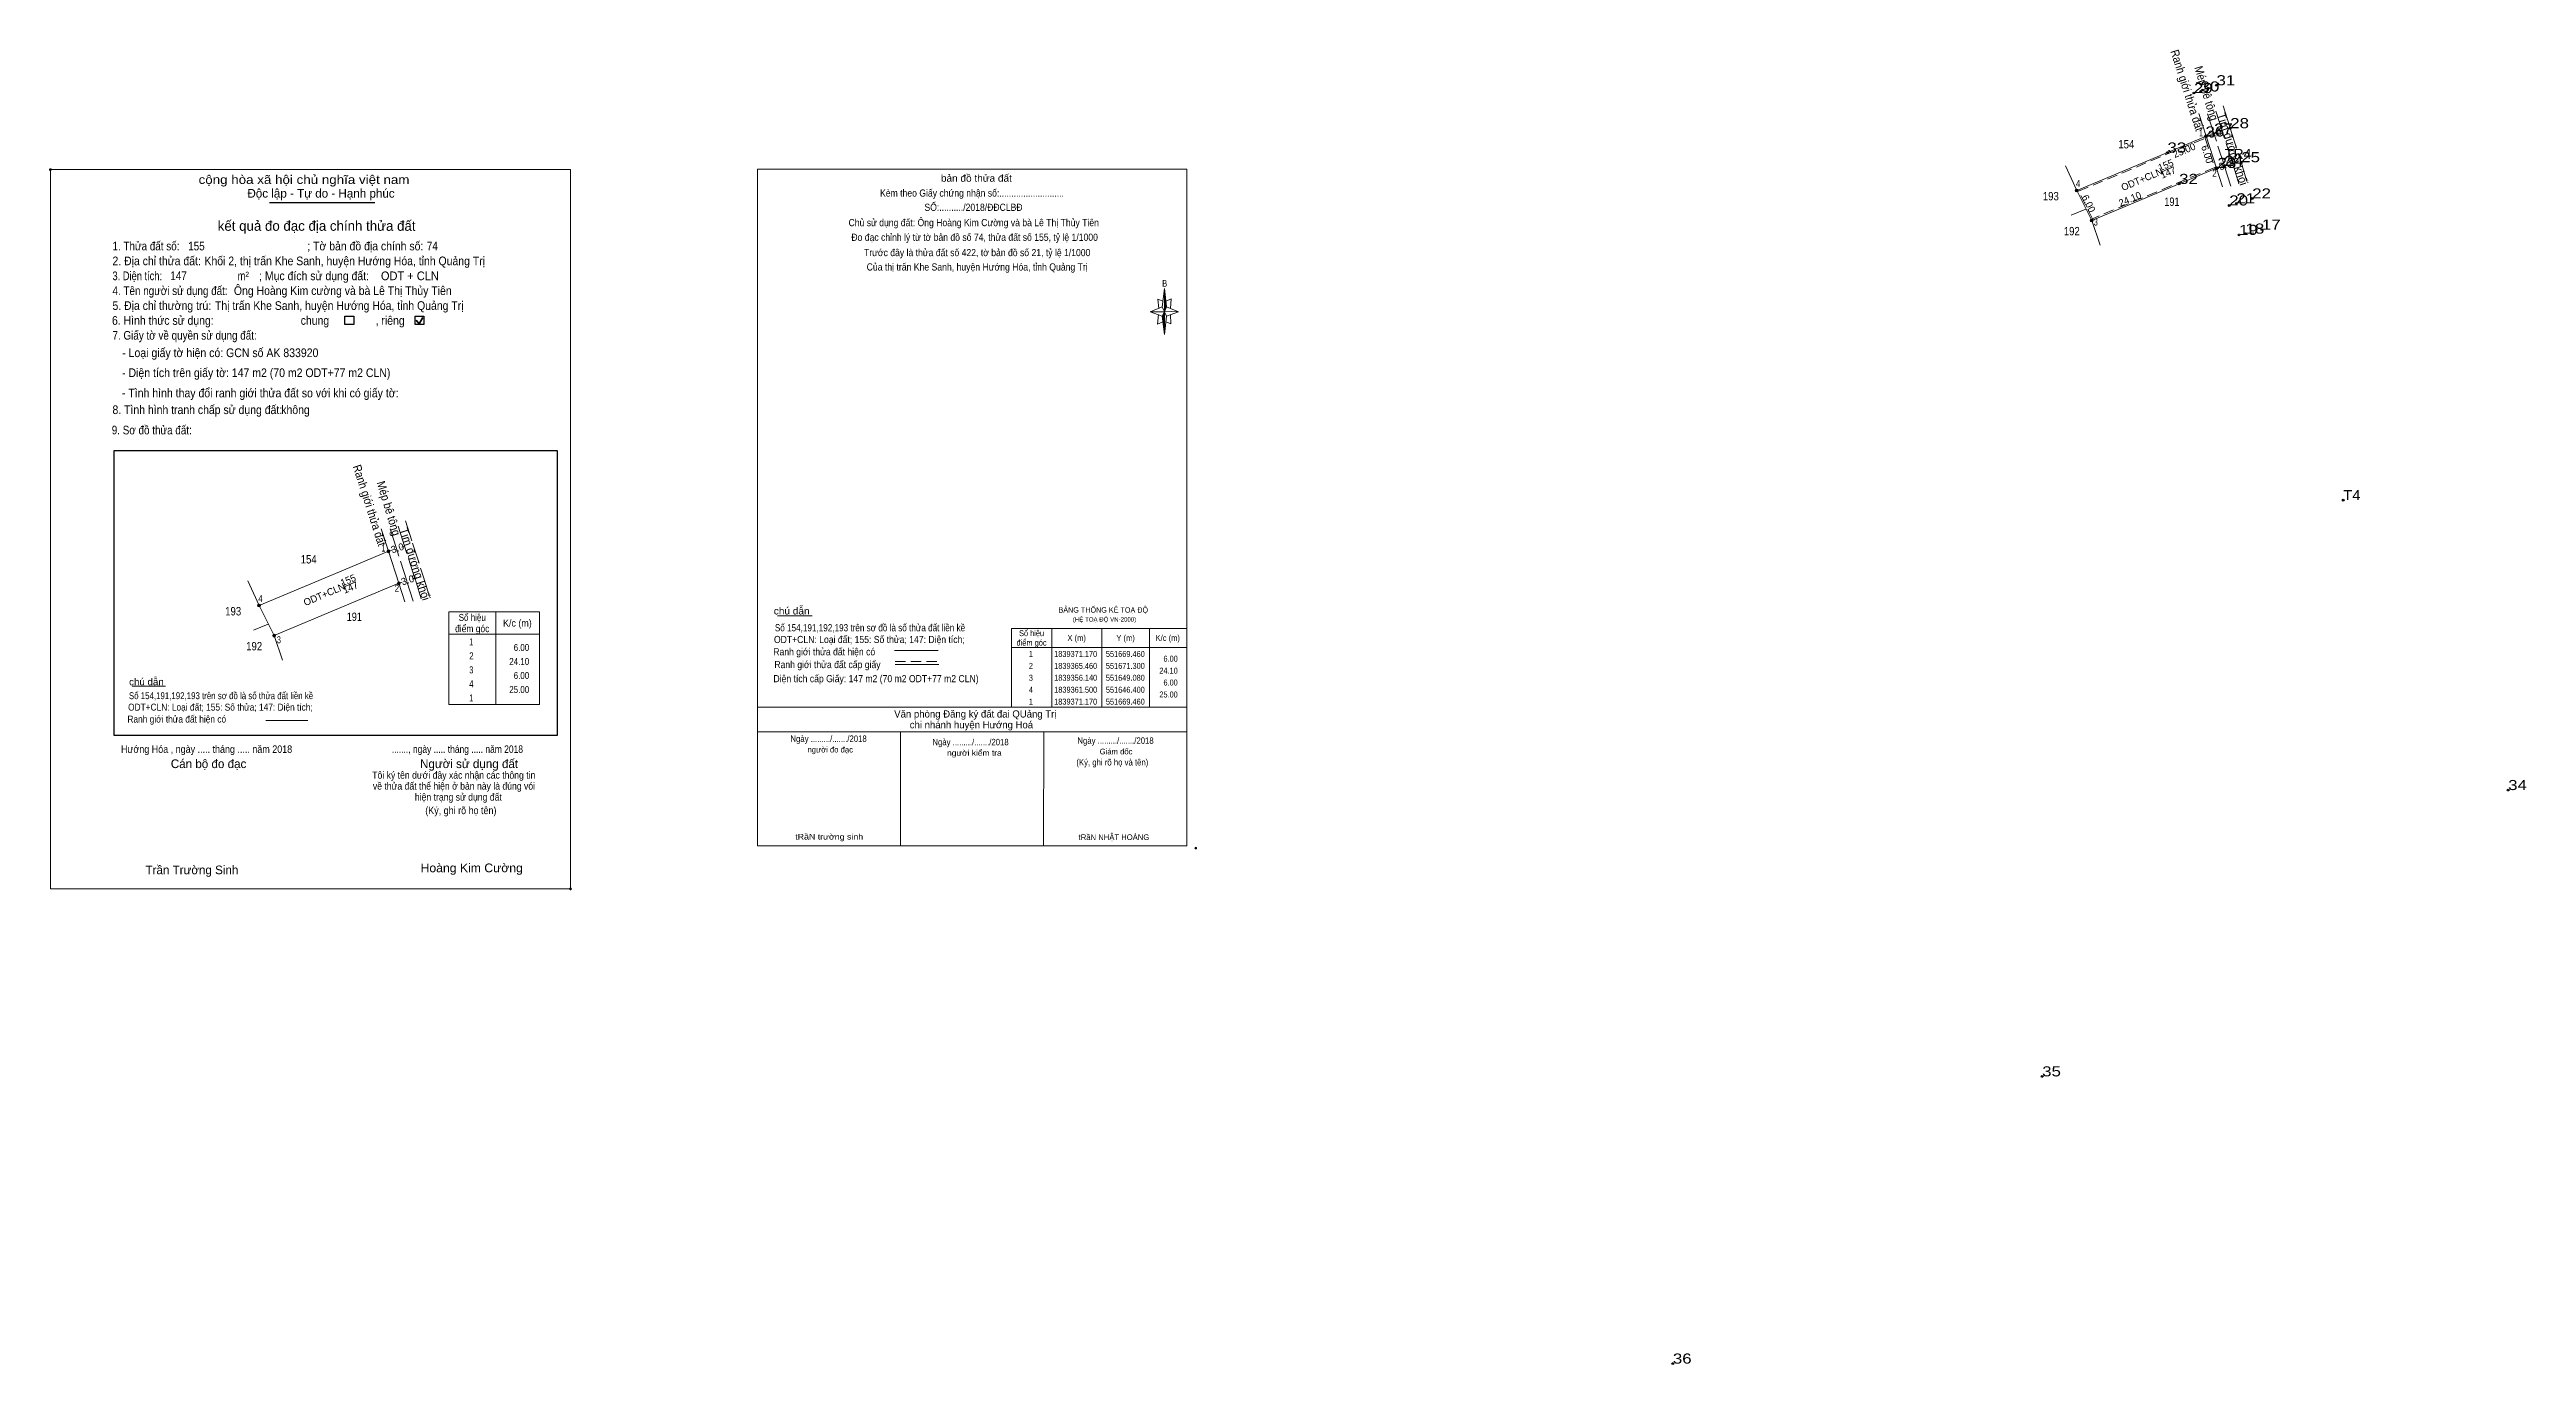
# Model space of a CAD drawing. Header units: metres. Extents: x 550732 to 551727, y 1838834 to 1839387.
# Drawn here: x 551285.3 to 551726.5, y 1839152.3 to 1839386.6 of the extents above; entities that cross this region are included whole.
import ezdxf
from ezdxf.enums import TextEntityAlignment as Align

# ---------------------------------------------------------------- set-up
doc = ezdxf.new("R2010")
doc.units = ezdxf.units.M
doc.header["$LTSCALE"] = 0.62
doc.header["$PDMODE"] = 32
doc.header["$PDSIZE"] = 0.31
for name, pattern in [('DOTTED', [1.5, 0.3, -1.2]), ('LONG_DASHED', [7.5, 6, -1.5]), ('MEDIUM_DASHED', [4.5, 3, -1.5]), ('SHORT_DASHED', [2.7, 1.5, -1.2])]:
    doc.linetypes.add(name, pattern=pattern)
for name, color, linetype, lineweight in [('1', 7, 'DOTTED', 13), ('10', 7, 'Continuous', 13), ('13', 7, 'Continuous', 13), ('17', 7, 'Continuous', 13), ('2', 7, 'SHORT_DASHED', 13), ('22', 7, 'LONG_DASHED', 13), ('23', 7, 'Continuous', 13), ('28', 7, 'Continuous', 25), ('5', 7, 'Continuous', 13), ('6', 7, 'Continuous', 13), ('63', 7, 'Continuous', 13)]:
    doc.layers.add(name, color=color, linetype=linetype, lineweight=lineweight)
doc.layers.add('12', color=7, linetype='Continuous')
doc.layers.add('7', color=7, linetype='Continuous')

msp = doc.modelspace()

# ---------------------------------------------------------------- hatches: boundary and pattern name
at = {"layer": '10'}
for points in [[(551669.71, 1839371.17, 1), (551669.21, 1839371.17, 1)], [(551671.55, 1839365.46, 1), (551671.05, 1839365.46, 1)], [(551646.65, 1839361.51, 1), (551646.15, 1839361.51, 1)], [(551649.33, 1839356.14, 1), (551648.83, 1839356.14, 1)], [(551345.9, 1839297.21, 1), (551345.4, 1839297.21, 1)], [(551347.74, 1839291.5, 1), (551347.24, 1839291.5, 1)], [(551322.84, 1839287.55, 1), (551322.34, 1839287.55, 1)], [(551325.52, 1839282.18, 1), (551325.02, 1839282.18, 1)]]:
    msp.add_hatch(color=256, dxfattribs=at).paths.add_polyline_path(points)
at = {"layer": '5'}
for points in [[(551483.92, 1839344.06), (551484.26, 1839340.75), (551483.92, 1839339.9)], [(551483.92, 1839339.9), (551483.92, 1839335.82), (551483.5, 1839339.13)]]:
    msp.add_hatch(color=256, dxfattribs=at).paths.add_polyline_path(points)

# ---------------------------------------------------------------- linework, layer by layer
at = {"layer": '1', "linetype": 'MEDIUM_DASHED'}
msp.add_lwpolyline([(551669.31, 1839370.83), (551670.99, 1839365.6), (551649.2, 1839356.46), (551646.74, 1839361.37)], close=True, dxfattribs=at)
at = {"layer": '10'}
for p, q in [((551672.31, 1839372.09), (551671.82, 1839371.93)), ((551662.57, 1839368.26), (551646.4, 1839361.51)), ((551669.46, 1839371.17), (551662.57, 1839368.26)), ((551670.26, 1839371.42), (551669.46, 1839371.17)), ((551646.4, 1839361.51), (551644.38, 1839365.9)), ((551671.3, 1839365.46), (551664.65, 1839362.67)), ((551671.92, 1839365.65), (551671.3, 1839365.46)), ((551674.16, 1839366.36), (551673.67, 1839366.21)), ((551649.08, 1839356.14), (551646.4, 1839361.51)), ((551664.65, 1839362.67), (551649.08, 1839356.14)), ((551645.43, 1839357.13), (551648.05, 1839358.2)), ((551649.08, 1839356.14), (551650.6, 1839351.76)), ((551345.65, 1839297.21), (551338.76, 1839294.3)), ((551346.45, 1839297.46), (551345.65, 1839297.21)), ((551348.5, 1839298.13), (551348.01, 1839297.97)), ((551338.76, 1839294.3), (551322.59, 1839287.55)), ((551350.35, 1839292.4), (551349.86, 1839292.25)), ((551322.59, 1839287.55), (551320.57, 1839291.94)), ((551340.84, 1839288.71), (551325.27, 1839282.18)), ((551347.49, 1839291.5), (551340.84, 1839288.71)), ((551348.11, 1839291.69), (551347.49, 1839291.5)), ((551321.62, 1839283.17), (551324.24, 1839284.24)), ((551325.27, 1839282.18), (551322.59, 1839287.55)), ((551364.78, 1839286.43), (551364.78, 1839269.93)), ((551325.27, 1839282.18), (551326.79, 1839277.8))]:
    msp.add_line(p, q, dxfattribs=at)
for centre in [(551669.46, 1839371.17), (551671.3, 1839365.46), (551646.4, 1839361.51), (551649.08, 1839356.14), (551345.65, 1839297.21), (551347.49, 1839291.5), (551322.59, 1839287.55), (551325.27, 1839282.18)]:
    msp.add_circle(centre, 0.25, dxfattribs=at)
at = {"layer": '13'}
for p, q in [((551661.43, 1839364.79), (551663.44, 1839365.64)), ((551337.62, 1839290.83), (551339.63, 1839291.68))]:
    msp.add_line(p, q, dxfattribs=at)
at = {"layer": '17'}
for p, q in [((551414.98, 1839285.69), (551421.13, 1839285.69)), ((551299.99, 1839273.2), (551305.95, 1839273.2)), ((551411.36, 1839244.75), (551411.37, 1839265.06)), ((551436.86, 1839244.72), (551436.87, 1839265.04)), ((551462.36, 1839244.7), (551462.37, 1839265.03))]:
    msp.add_line(p, q, dxfattribs=at)
at = {"layer": '2', "linetype": 'Continuous', "lineweight": 25}
for p, q in [((551324.45, 1839359.35), (551343.19, 1839359.35)), ((551296.78, 1839315.16), (551375.67, 1839315.16)), ((551375.67, 1839315.16), (551375.67, 1839264.38))]:
    msp.add_line(p, q, dxfattribs=at)
at = {"layer": '2', "linetype": 'Continuous', "lineweight": 35}
for p, q in [((551350.59, 1839338.41), (551351.11, 1839337.72)), ((551351.11, 1839337.72), (551351.75, 1839338.87))]:
    msp.add_line(p, q, dxfattribs=at)
at = {"layer": '2', "linetype": 'Continuous'}
msp.add_lwpolyline([(551285.42, 1839365.23), (551378.09, 1839365.23), (551378.09, 1839237.06), (551285.42, 1839237.06)], close=True, dxfattribs=at)
at = {"layer": '2', "linetype": 'Continuous', "lineweight": 25}
for points in [[(551337.86, 1839339.09), (551339.45, 1839339.09), (551339.45, 1839337.61), (551337.86, 1839337.61)], [(551350.38, 1839339.09), (551351.97, 1839339.09), (551351.97, 1839337.61), (551350.38, 1839337.61)]]:
    msp.add_lwpolyline(points, close=True, dxfattribs=at)
msp.add_lwpolyline([(551375.67, 1839264.38), (551296.78, 1839264.38), (551296.78, 1839315.16)], dxfattribs=at)
at = {"layer": '2'}
for p in [(551285.42, 1839365.23), (551378.08, 1839237.06)]:
    msp.add_point(p, dxfattribs=at)
at = {"layer": '22'}
for points in [[(551672.48, 1839376.59), (551673.75, 1839372.6), (551675.71, 1839366.54), (551676.74, 1839363.13)], [(551673.87, 1839362.26), (551672.72, 1839365.89), (551670.86, 1839371.64), (551669.51, 1839375.89)], [(551675.31, 1839362.69), (551674.17, 1839366.35), (551672.31, 1839372.11), (551671.05, 1839376.08)], [(551350.06, 1839288.3), (551348.91, 1839291.93), (551347.05, 1839297.68), (551345.7, 1839301.93)], [(551351.5, 1839288.73), (551350.36, 1839292.39), (551348.5, 1839298.15), (551347.24, 1839302.12)], [(551348.67, 1839302.63), (551349.94, 1839298.64), (551351.9, 1839292.58), (551352.93, 1839289.17)]]:
    msp.add_lwpolyline(points, dxfattribs=at)
at = {"layer": '23'}
for p, q in [((551672.37, 1839362.15), (551671.3, 1839365.46)), ((551348.56, 1839288.19), (551347.49, 1839291.5))]:
    msp.add_line(p, q, dxfattribs=at)
for points in [[(551671.3, 1839365.46), (551669.45, 1839371.19), (551668.18, 1839375.2)], [(551347.49, 1839291.5), (551345.64, 1839297.23), (551344.37, 1839301.24)]]:
    msp.add_lwpolyline(points, dxfattribs=at)
at = {"layer": '5'}
for p, q in [((551483.5, 1839340.75), (551483.92, 1839344.06)), ((551483.5, 1839339.13), (551481.37, 1839339.9)), ((551484.26, 1839339.13), (551483.92, 1839335.82)), ((551485.03, 1839337.77), (551484.18, 1839338.11)), ((551484.26, 1839340.75), (551486.39, 1839339.9)), ((551484.94, 1839339.39), (551485.03, 1839337.77))]:
    msp.add_line(p, q, dxfattribs=at)
for points in [[(551411.36, 1839365.28), (551487.86, 1839365.28), (551487.86, 1839244.75), (551411.36, 1839244.75)], [(551483.92, 1839344.06), (551484.26, 1839340.75), (551483.92, 1839339.9)], [(551483.92, 1839339.9), (551481.37, 1839339.9), (551483.5, 1839340.75), (551484.26, 1839339.13), (551486.39, 1839339.9), (551483.92, 1839339.98)], [(551483.92, 1839339.9), (551483.92, 1839335.82), (551483.5, 1839339.13)]]:
    msp.add_lwpolyline(points, close=True, dxfattribs=at)
for points in [[(551483.67, 1839341.77), (551482.73, 1839342.11), (551482.9, 1839340.49)], [(551484.18, 1839341.77), (551485.11, 1839342.19), (551484.94, 1839340.49)], [(551483.92, 1839339.9), (551483.5, 1839340.75), (551481.37, 1839339.9)], [(551482.82, 1839339.39), (551482.65, 1839337.69), (551483.58, 1839338.11)], [(551483.92, 1839339.9), (551484.26, 1839339.13), (551486.39, 1839339.9)]]:
    msp.add_lwpolyline(points, dxfattribs=at)
at = {"layer": '6'}
for p, q in [((551435.8, 1839279.55), (551443.56, 1839279.55)), ((551435.91, 1839277.05), (551443.68, 1839277.05)), ((551323.78, 1839267.04), (551331.3, 1839267.04)), ((551411.36, 1839269.45), (551487.86, 1839269.45)), ((551411.36, 1839269.45), (551487.86, 1839269.45)), ((551411.36, 1839265.06), (551487.86, 1839265.06))]:
    msp.add_line(p, q, dxfattribs=at)
at = {"layer": '6', "linetype": 'MEDIUM_DASHED'}
msp.add_line((551435.91, 1839277.58), (551443.73, 1839277.58), dxfattribs=at)
at = {"layer": '6'}
msp.add_point((551489.47, 1839244.32), dxfattribs=at)
at = {"layer": '63'}
for p, q in [((551463.8, 1839283.47), (551463.8, 1839269.45)), ((551472.73, 1839283.47), (551472.73, 1839269.45)), ((551481.23, 1839283.47), (551481.23, 1839269.45)), ((551456.66, 1839280.07), (551487.86, 1839280.07))]:
    msp.add_line(p, q, dxfattribs=at)
for points in [[(551364.78, 1839269.93), (551356.38, 1839269.93), (551356.38, 1839286.43), (551364.78, 1839286.43)], [(551364.78, 1839286.43), (551372.58, 1839286.43), (551372.58, 1839269.93), (551364.78, 1839269.93)], [(551356.38, 1839282.43), (551364.78, 1839282.43), (551372.58, 1839282.43)]]:
    msp.add_lwpolyline(points, dxfattribs=at)
msp.add_lwpolyline([(551456.66, 1839283.47), (551487.86, 1839283.47), (551487.86, 1839269.45), (551456.66, 1839269.45)], close=True, dxfattribs=at)
at = {"layer": '7'}
for p in [(551667.29, 1839378.87), (551668.48, 1839379.14), (551671.31, 1839380.25), (551670.86, 1839371.64), (551673.75, 1839372.6), (551662.57, 1839368.26), (551669.35, 1839371.12), (551671.48, 1839365.52), (551672.72, 1839365.89), (551672.77, 1839367.12), (551675.71, 1839366.54), (551664.65, 1839362.67), (551673.58, 1839358.83), (551674.84, 1839359.21), (551677.67, 1839360.08), (551679.4, 1839354.53), (551675.32, 1839353.58), (551676.48, 1839353.81), (551693.89, 1839306.32), (551723.27, 1839254.66), (551640.25, 1839203.64), (551574.46, 1839152.46)]:
    msp.add_point(p, dxfattribs=at)

# ---------------------------------------------------------------- texts
at = {"layer": '1'}
for s, height, width, p in [('BẢNG THỐNG KÊ TOẠ ĐỘ ', 0.9775, 0.95, (551465.01, 1839286.27)), ('(HỆ TOẠ ĐỘ VN-2000)', 0.7905, 0.9, (551467.57, 1839284.68))]:
    msp.add_text(s, height=height, dxfattribs=dict(at, width=width)).set_placement(p)
at = {"layer": '12'}
for s, width, p in [('29', 1.25, (551667.29, 1839378.87)), ('30', 1.25, (551668.48, 1839379.14)), ('31', 1.25, (551671.31, 1839380.25)), ('26', 1.25, (551669.35, 1839371.12)), ('27', 1.25, (551670.86, 1839371.64)), ('28', 1.25, (551673.75, 1839372.6)), ('33', 1.25, (551662.57, 1839368.26)), ('23', 1.25, (551671.48, 1839365.52)), ('TR4', 1.05, (551672.77, 1839367.12)), ('24', 1.25, (551672.72, 1839365.89)), ('25', 1.25, (551675.71, 1839366.54)), ('32', 1.25, (551664.65, 1839362.67)), ('20', 1.25, (551673.58, 1839358.83)), ('21', 1.25, (551674.84, 1839359.21)), ('22', 1.25, (551677.67, 1839360.08)), ('19', 1.25, (551675.32, 1839353.58)), ('18', 1.25, (551676.48, 1839353.81)), ('17', 1.25, (551679.4, 1839354.53)), ('T4', 1.1, (551693.89, 1839306.32)), ('34', 1.25, (551723.27, 1839254.66)), ('35', 1.25, (551640.25, 1839203.64)), ('36', 1.25, (551574.46, 1839152.46))]:
    msp.add_text(s, height=1.8, dxfattribs=dict(at, width=width)).set_placement(p)
at = {"layer": '13'}
for s, width, p in [('154', 0.85, (551655.245, 1839369)), ('193', 0.85, (551641.795, 1839359.74)), ('191', 0.8, (551663.37, 1839358.75)), ('192', 0.85, (551645.53, 1839353.51)), ('154', 0.85, (551331.435, 1839295.04)), ('193', 0.85, (551317.985, 1839285.78)), ('191', 0.8, (551339.56, 1839284.79)), ('192', 0.85, (551321.72, 1839279.55))]:
    msp.add_text(s, height=1.5, dxfattribs=dict(at, width=width)).set_placement(p, align=Align.CENTER)
for s, p in [('ODT+CLN', (551658.262, 1839362.9211)), ('155', (551662.512, 1839365.4479)), ('147', (551662.922, 1839364.1379)), ('155', (551338.702, 1839291.4879)), ('ODT+CLN', (551334.452, 1839288.9611)), ('147', (551339.112, 1839290.1779))]:
    msp.add_text(s, height=1.25, rotation=22.878, dxfattribs=at).set_placement(p, align=Align.CENTER)
at = {"layer": '2'}
for s, height, width, p in [('cộng hòa xã hội chủ nghĩa việt nam', 1.547, 1.15, (551311.82, 1839362.67)), ('2. Địa chỉ thửa đất:', 1.547, 0.9, (551296.48, 1839348.18)), ('1. Thửa đất số:', 1.547, 0.85, (551296.48, 1839350.83)), ('155', 1.547, 0.85, (551309.97, 1839350.83)), ('Khối 2, thị trấn Khe Sanh, huyện Hướng Hóa, tỉnh Quảng Trị', 1.547, 0.9, (551312.87, 1839348.18)), ('; Tờ bản đồ địa chính số:', 1.547, 0.9, (551331.18, 1839350.83)), ('74', 1.547, 0.85, (551352.48, 1839350.84)), ('3. Diện tích:', 1.547, 0.8, (551296.48, 1839345.52)), ('147', 1.547, 0.85, (551306.78, 1839345.53)), ('m', 1.547, 0.8, (551318.78, 1839345.52)), ('2', 0.8837, 0.8, (551320.16, 1839346.14)), ('; Mục đích sử dụng đất:', 1.547, 0.9, (551322.61, 1839345.52)), ('ODT + CLN', 1.547, 0.95, (551344.3, 1839345.52)), ('4. Tên người sử dụng đất:', 1.547, 0.85, (551296.48, 1839342.87)), ('5. Địa chỉ thường trú:', 1.547, 0.9, (551296.48, 1839340.22)), ('Thị trấn Khe Sanh, huyện Hướng Hóa, tỉnh Quảng Trị', 1.547, 0.9, (551314.74, 1839340.22)), ('Ông Hoàng Kim cường và bà Lê Thị Thủy Tiên', 1.547, 0.9, (551318.11, 1839342.88)), ('6. Hình thức sử dụng:', 1.547, 0.9, (551296.39, 1839337.57)), ('7. Giấy tờ về quyền sử dụng đất:', 1.547, 0.85, (551296.48, 1839334.92)), ('chung                , riêng', 1.547, 0.9, (551330.01, 1839337.57)), ('8. Tình hình tranh chấp sử dụng đất: ', 1.547, 0.9, (551296.48, 1839321.66)), ('không', 1.547, 0.9, (551326.55, 1839321.66)), ('9. Sơ đồ thửa đất:', 1.547, 0.85, (551296.35, 1839318.04)), ('Hướng Hóa , ngày ..... tháng ..... năm 2018', 1.326, 0.9, (551297.99, 1839261.29)), ('......., ngày ..... tháng ..... năm 2018', 1.326, 0.85, (551346.24, 1839261.29)), ('(Ký, ghi rõ họ tên)', 1.326, 0.9, (551352.2, 1839250.37)), ('Hoàng Kim Cường', 1.547, 1.05, (551351.37, 1839240.02))]:
    msp.add_text(s, height=height, dxfattribs=dict(at, width=width)).set_placement(p)
for s, p in [('Độc lập - Tự do - Hạnh phúc', (551320.52, 1839360.23)), ('Cán bộ đo đạc', (551306.87, 1839258.58)), ('Người sử dụng đất', (551351.27, 1839258.58)), ('Trần Trường Sinh', (551302.36, 1839239.66))]:
    msp.add_text(s, height=1.547, dxfattribs=at).set_placement(p)
for s, height, p in [('kết quả đo đạc địa chính thửa đất', 1.768, (551332.85, 1839354.32)), ('.', 0.442, (551378.0614, 1839236.8))]:
    msp.add_text(s, height=height, dxfattribs=at).set_placement(p, align=Align.CENTER)
at = {"layer": '2', "width": 0.9}
for s, p in [('Tôi ký tên dưới đây xác nhận các thông tin', (551357.285, 1839256.69)), ('về thửa đất thể hiện ở bản này là đúng vói', (551357.315, 1839254.74)), ('hiện trạng sử dụng đất', (551358.095, 1839252.78))]:
    msp.add_text(s, height=1.278, dxfattribs=at).set_placement(p, align=Align.CENTER)
at = {"layer": '28'}
for s, rotation, width, p in [('Ranh giới thửa đất', 287.622, 0.9, (551665.3541, 1839379.142)), ('Mép bê tông', 286.859, 0.9, (551668.7902, 1839378.6125)), ('Tim đường khối', 287.907, 0.95, (551673.4564, 1839368.6606)), ('Ranh giới thửa đất', 287.622, 0.9, (551341.5441, 1839305.182)), ('Mép bê tông', 286.859, 0.9, (551344.9802, 1839304.6525)), ('Tim đường khối', 287.907, 0.95, (551349.6464, 1839294.7006))]:
    msp.add_text(s, height=1.5, rotation=rotation, dxfattribs=dict(at, width=width)).set_placement(p, align=Align.CENTER)
for rotation, p in [(17.907, (551671.2428, 1839371.1493)), (17.608, (551673.0559, 1839365.4337)), (17.907, (551347.4328, 1839297.1893)), (17.608, (551349.2409, 1839291.4721))]:
    msp.add_text('3.0', height=1.25, rotation=rotation, dxfattribs=at).set_placement(p, align=Align.CENTER)
at = {"layer": '5'}
for s, height, width, p in [('bản đồ thửa đất', 1.275, 1.05, (551450.385, 1839363.06)), ('Kèm theo Giấy chứng nhận số:...........................', 1.275, 0.9, (551449.6, 1839360.41)), ('SỐ:........../2018/ĐĐCLBĐ', 1.275, 0.9, (551449.87, 1839357.87)), ('Chủ sử dụng đất: Ông Hoàng Kim Cường và bà Lê Thị Thủy Tiên', 1.275, 0.9, (551449.91, 1839355.14)), ('Đo đạc chỉnh lý từ tờ bản đồ số 74, thửa đất số 155, tỷ lệ 1/1000 ', 1.275, 0.9, (551450.285, 1839352.53)), ('Trước đây là thửa đất số 422, tờ bản đồ số 21, tỷ lệ 1/1000', 1.275, 0.9, (551450.53, 1839349.8)), ('Của thị trấn Khe Sanh, huyện Hướng Hóa, tỉnh Quảng Trị', 1.28, 0.9, (551450.525, 1839347.24)), ('B', 1.171, 0.75, (551483.93, 1839344.37))]:
    msp.add_text(s, height=height, dxfattribs=dict(at, width=width)).set_placement(p, align=Align.CENTER)
at = {"layer": '6'}
for s, height, width, p in [('chú dẫn', 1.275, 1.05, (551414.29, 1839285.95)), ('Số 154,191,192,193 trên sơ đồ là số thửa đất liền kề', 1.275, 0.85, (551414.48, 1839282.95)), ('Ranh giới thửa đất hiện có ', 1.275, 0.9, (551414.2, 1839278.67)), ('ODT+CLN: Loại đất; 155: Số thửa; 147: Diện tích;', 1.275, 0.9, (551414.32, 1839280.86)), ('chú dẫn', 1.235, 1.05, (551299.44, 1839273.34)), ('Diện tích cấp Giấy: 147 m2 (70 m2 ODT+77 m2 CLN)', 1.275, 0.9, (551414.23, 1839273.88)), ('Ranh giới thửa đất cấp giấy', 1.275, 0.9, (551414.39, 1839276.39)), ('Số 154,191,192,193 trên sơ đồ là số thửa đất liền kề', 1.234, 0.85, (551299.41, 1839270.86)), ('Ranh giới thửa đất hiện có ', 1.235, 0.9, (551299.14, 1839266.69)), ('ODT+CLN: Loại đất; 155: Số thửa; 147: Diện tích;', 1.234, 0.9, (551299.26, 1839268.82))]:
    msp.add_text(s, height=height, dxfattribs=dict(at, width=width)).set_placement(p)
for s, height, p in [(' Văn phòng Đăng ký đất đai QUảng Trị', 1.275, (551449.96, 1839267.59)), ('chi nhánh huyện Hướng Hoá', 1.275, (551449.5, 1839265.66)), ('người đo đạc', 1.02, (551424.345, 1839261.36)), ('Giám đốc', 1.02, (551475.27, 1839261.02)), ('tRầN NHẬT HOÀNG', 1.02, (551474.895, 1839245.75))]:
    msp.add_text(s, height=height, dxfattribs=at).set_placement(p, align=Align.CENTER)
for s, height, width, p in [('Ngày ........./......./2018', 1.147, 0.9, (551424.055, 1839263.24)), ('Ngày ........./......./2018', 1.147, 0.9, (551449.345, 1839262.64)), ('người kiểm tra', 1.02, 1.1, (551450.025, 1839260.77)), ('Ngày ........./......./2018', 1.147, 0.9, (551475.175, 1839262.9)), ('(Ký, ghi rõ họ và tên)', 1.147, 0.9, (551474.6, 1839259.04)), ('tRầN trường sinh', 1.02, 1.15, (551424.16, 1839245.84))]:
    msp.add_text(s, height=height, dxfattribs=dict(at, width=width)).set_placement(p, align=Align.CENTER)
at = {"layer": '63'}
for s, height, width, p in [(' 1', 1.25, 0.75, (551668.91, 1839371.13)), (' 4', 1.25, 0.85, (551647.05, 1839362.12)), (' 2', 1.25, 0.85, (551671.35, 1839363.95)), (' 3', 1.25, 0.8, (551650.17, 1839355.26)), (' 1', 1.25, 0.75, (551345.1, 1839297.17)), (' 4', 1.25, 0.85, (551323.24, 1839288.16)), (' 2', 1.25, 0.85, (551347.54, 1839289.99)), (' 3', 1.25, 0.8, (551326.49, 1839280.82)), ('6.00', 1.25, 0.85, (551370.72, 1839279.45)), ('24.10', 1.25, 0.85, (551370.72, 1839276.95)), ('6.00', 1.25, 0.85, (551370.72, 1839274.45)), ('24.10', 1.062, 0.85, (551486.26, 1839275.41)), ('6.00', 1.062, 0.85, (551486.26, 1839277.54)), ('25.00', 1.25, 0.85, (551370.72, 1839271.95)), ('25.00', 1.062, 0.85, (551486.26, 1839271.16)), ('6.00', 1.062, 0.85, (551486.26, 1839273.29))]:
    msp.add_text(s, height=height, dxfattribs=dict(at, width=width)).set_placement(p, align=Align.RIGHT)
for s, rotation, p in [('25.00', 22.75, (551665.7933, 1839368.0823)), ('6.00', 287.861, (551669.0525, 1839367.7717)), ('6.00', 296.565, (551647.9677, 1839358.8945)), ('24.10', 22.755, (551656.1383, 1839359.4146))]:
    msp.add_text(s, height=1.25, rotation=rotation, dxfattribs=at).set_placement(p, align=Align.CENTER)
for s, height, width, p in [('điểm góc', 1.25, 0.9, (551360.57, 1839282.8)), ('Số hiệu', 1.25, 0.85, (551360.57, 1839284.8)), ('K/c (m)', 1.25, 0.95, (551368.615, 1839283.8)), (' 2', 1.25, 0.85, (551360.225, 1839277.95)), (' 1', 1.25, 0.75, (551360.22, 1839280.45)), ('điểm góc', 1.062, 0.9, (551460.21, 1839280.39)), ('Số hiệu', 1.062, 0.85, (551460.21, 1839282.09)), (' 1', 1.062, 0.75, (551459.92, 1839278.39)), ('1839371.170', 1.062, 0.85, (551468.075, 1839278.39)), ('X (m)', 1.062, 0.95, (551468.25, 1839281.24)), ('551669.460', 1.062, 0.85, (551476.92, 1839278.39)), ('Y (m)', 1.062, 0.95, (551476.965, 1839281.24)), ('K/c (m)', 1.062, 0.95, (551484.475, 1839281.24)), (' 3', 1.25, 0.8, (551360.215, 1839275.45)), (' 3', 1.062, 0.8, (551459.91, 1839274.14)), (' 2', 1.062, 0.85, (551459.915, 1839276.26)), ('1839365.460', 1.062, 0.85, (551468.075, 1839276.26)), ('1839356.140', 1.062, 0.85, (551468.075, 1839274.14)), ('551671.300', 1.062, 0.85, (551476.92, 1839276.26)), ('551649.080', 1.062, 0.85, (551476.92, 1839274.14)), (' 4', 1.25, 0.85, (551360.22, 1839272.95)), (' 1', 1.25, 0.75, (551360.22, 1839270.45)), (' 4', 1.062, 0.85, (551459.92, 1839272.01)), (' 1', 1.062, 0.75, (551459.92, 1839269.89)), ('1839361.500', 1.062, 0.85, (551468.075, 1839272.01)), ('1839371.170', 1.062, 0.85, (551468.075, 1839269.89)), ('551646.400', 1.062, 0.85, (551476.92, 1839272.01)), ('551669.460', 1.062, 0.85, (551476.92, 1839269.89))]:
    msp.add_text(s, height=height, dxfattribs=dict(at, width=width)).set_placement(p, align=Align.CENTER)
at = {"layer": '7', "width": 0.9}
for s, p in [('     - Loại giấy tờ hiện có: GCN số AK 833920', (551295.61, 1839331.81)), ('- Diện tích trên giấy tờ: 147 m2 (70 m2 ODT+77 m2 CLN)', (551298.19, 1839328.25)), ('     - Tình hình thay đổi ranh giới thửa đất so với khi có giấy tờ: ', (551295.56, 1839324.64))]:
    msp.add_text(s, height=1.556, dxfattribs=at).set_placement(p)

doc.saveas('drawing.dxf')
